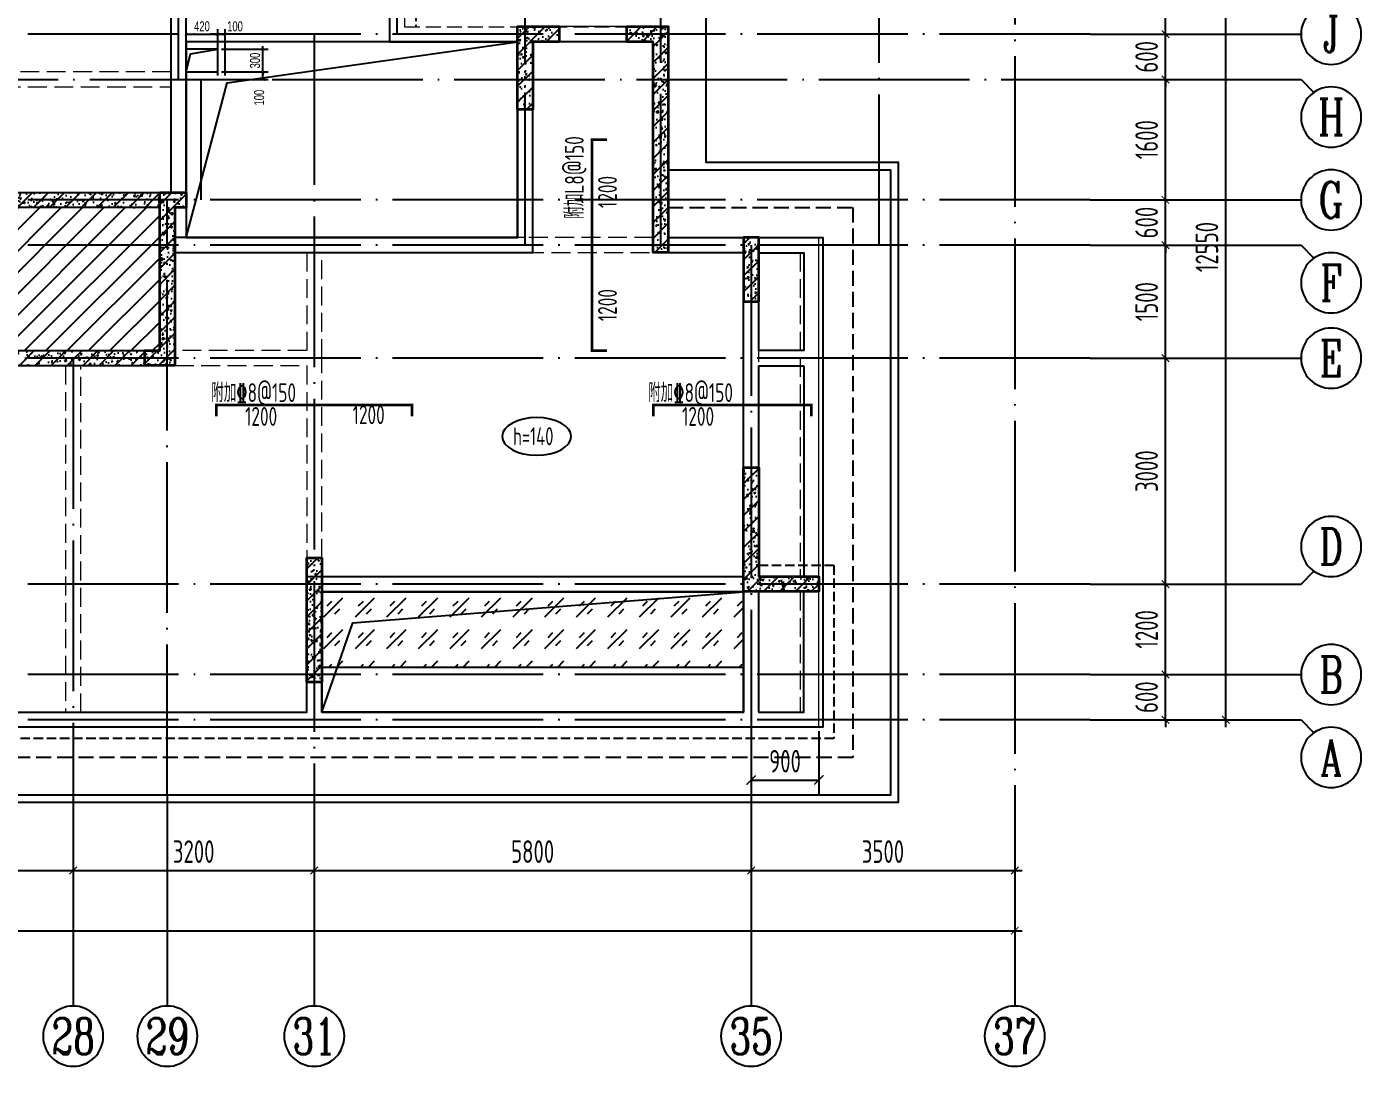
# Model space of a CAD drawing. Extents: x -1058961 to 23600, y -449123 to 2751847.
# Drawn here: x -296164 to -278447, y -398065 to -384265 of the extents above; entities that cross this region are included whole.
import ezdxf
from ezdxf.enums import TextEntityAlignment as Align

# ---------------------------------------------------------------- set-up
doc = ezdxf.new("R2010")
doc.units = 0
doc.header["$LTSCALE"] = 1000
for name, pattern in [('#P_--_20B1_001_t3$0$DASH', [0.35, 0.25, -0.1]), ('__DASH', [0.35, 0.25, -0.1]), ('DASH', [0.35, 0.25, -0.1]), ('DOTE', [2.42, 2, -0.2, 0.02, -0.2])]:
    doc.linetypes.add(name, pattern=pattern)
doc.layers.get('0').update_dxf_attribs({"linetype": 'CONTINUOUS'})
doc.layers.get('DEFPOINTS').update_dxf_attribs({"linetype": 'CONTINUOUS'})
for name, color, linetype in [('A-AXIS', 1, 'CONTINUOUS'), ('A-DOTE', 10, 'DOTE'), ('AXIS_NUM', 7, 'CONTINUOUS'), ('ROOF', 183, 'CONTINUOUS'), ('S-B板填充', 251, 'CONTINUOUS'), ('S-B板标注', 3, 'CONTINUOUS'), ('S-B板边线', 2, 'CONTINUOUS'), ('S-B板配筋', 6, 'CONTINUOUS'), ('S-B板配筋号', 7, 'CONTINUOUS'), ('S-D洞口', 4, 'CONTINUOUS'), ('S-D洞口标注', 3, 'CONTINUOUS'), ('S-J基础底板标注', 3, 'CONTINUOUS'), ('S-L主梁线', 4, 'DASH'), ('S-Q墙填充', 252, 'CONTINUOUS'), ('S-Q墙实线', 6, 'CONTINUOUS'), ('S-Q墙标注', 3, 'CONTINUOUS'), ('S-Y一般标注', 3, 'CONTINUOUS'), ('看线', 251, 'CONTINUOUS')]:
    doc.layers.add(name, color=color, linetype=linetype)
doc.layers.add('平面-看线', color=45, linetype='CONTINUOUS', lineweight=15)
doc.styles.add('TSSD_Axis', font='complex.shx', dxfattribs={"width": 0.7, "bigfont": 'hztxt.shx'})
doc.styles.add('TSSD_DIMENSION', font='Tssdeng.shx', dxfattribs={"width": 0.7, "bigfont": 'tssdchn.shx'})
doc.styles.add('TSSD_REIN', font='tssdeng.shx', dxfattribs={"width": 0.7, "height": 300, "bigfont": 'tssdchn.shx'})
doc.styles.add('结构文字', font='zstxt.shx', dxfattribs={"width": 0.7, "bigfont": 'zshz.shx'})
doc.dimstyles.new('STRUCK', dxfattribs={"dimtxt": 400, "dimasz": 121, "dimexe": 200, "dimexo": 150, "dimgap": 115, "dimtad": 1, "dimdec": 0, "dimdsep": 46, "dimtxsty": '结构文字', "dimblk": 'ARCHTICK', "dimcen": 400, "dimclrd": 3, "dimclre": 3, "dimclrt": 7, "dimadec": 0, "dimazin": 0, "dimtfac": 1, "dimtdec": 0, "dimtix": 1, "dimtmove": 2, "dimatfit": 3, "dimldrblk": '_DIMX', "dimfxl": 0, "dimtolj": 1, "dimtzin": 0, "dimarcsym": 0})
doc.dimstyles.new('STRUCK30', dxfattribs={"dimscale": 0.33333, "dimtxt": 400, "dimasz": 121, "dimexe": 200, "dimexo": 150, "dimgap": 115, "dimtad": 1, "dimdec": 0, "dimdsep": 46, "dimtxsty": '结构文字', "dimblk": 'ARCHTICK', "dimcen": 400, "dimclrd": 3, "dimclre": 3, "dimclrt": 7, "dimadec": 0, "dimazin": 0, "dimtfac": 1, "dimtdec": 0, "dimtix": 1, "dimtmove": 2, "dimatfit": 3, "dimldrblk": '_DIMX', "dimfxl": 0, "dimtolj": 1, "dimtzin": 0, "dimarcsym": 0})
doc.dimstyles.new('TSSD_100_100', dxfattribs={"dimtxt": 300, "dimasz": 100, "dimexe": 100, "dimexo": 250, "dimgap": 100, "dimtad": 1, "dimdec": 0, "dimzin": 0, "dimdsep": 46, "dimtxsty": 'TSSD_DIMENSION', "dimblk": 'ARCHTICK', "dimcen": 0, "dimdle": 100, "dimclrt": 7, "dimadec": 0, "dimazin": 0, "dimtfac": 1, "dimtdec": 0, "dimtix": 1, "dimtmove": 2, "dimatfit": 3, "dimldrblk": 'ARCHTICK', "dimfxl": 0, "dimtolj": 1, "dimtzin": 0, "dimarcsym": 0})
pattern_1 = [(50, (221408.63, 60814.94), (215.17805, -18.82564), [22.5, -247.5]), (355, (221408.63, 60814.94), (-41.6254, 225.65764), [18, -198]), (100.4514, (221426.56, 60813.37), (173.5528, 206.83186), [19.12206, -210.34263]), (46.1842, (221408.63, 60874.94), (320.1723, -49.6557), [33.75, -371.25]), (96.6356, (221435.3, 60870.8), (280.3988, 292.23536), [28.6831, -315.5139]), (351.1842, (221408.63, 60874.94), (280.3986, 292.2356), [27, -297]), (21, (221438.63, 60859.94), (179.07212, -120.78567), [22.5, -247.5]), (326, (221438.63, 60859.94), (72.9946, 217.545), [18, -198]), (71.4514, (221453.55, 60849.87), (252.0668, 96.75915), [19.12206, -210.34263]), (37.5, (221408.63, 60814.94), (3.647957, 99.868156), [0, -195.6, 0, -201, 0, -198.75]), (7.5, (221408.63, 60814.94), (78.92086, 118.32351), [0, -114.6, 0, -191.1, 0, -75.75]), (327.5, (221341.73, 60814.94), (160.14673, -6.76646), [0, -75, 0, -234, 0, -310.5]), (317.5, (221311.73, 60814.94), (174.95585, 30.0315), [0, -97.5, 0, -155.4, 0, -220.5]), (45, (221408.63, 60814.94), (-106.06602, 106.06602), [])]
pattern_2 = [(50, (79242.38, 113232.59), (215.17805, -18.82564), [22.5, -247.5]), (355, (79242.38, 113232.6), (-41.6254, 225.65764), [18, -198]), (100.4514, (79260.31, 113231.02), (173.5528, 206.83186), [19.12206, -210.3426]), (46.1842, (79242.38, 113292.6), (320.1723, -49.6557), [33.75, -371.25]), (96.6356, (79269.06, 113288.45), (280.3988, 292.2354), [28.683, -315.5139]), (351.1842, (79242.38, 113292.6), (280.3986, 292.2356), [27, -297]), (21, (79272.38, 113277.59), (179.0721, -120.78567), [22.5, -247.5]), (326, (79272.38, 113277.6), (72.9946, 217.545), [18, -198]), (71.4514, (79287.3, 113267.52), (252.0668, 96.75915), [19.12206, -210.3426]), (37.5, (79242.38, 113232.59), (3.64796, 99.86816), [0, -195.6, 0, -201, 0, -198.75]), (7.5, (79242.38, 113232.59), (78.92086, 118.32351), [0, -114.6, 0, -191.1, 0, -75.75]), (327.5, (79175.48, 113232.59), (160.14673, -6.76646), [0, -75, 0, -234, 0, -310.5]), (317.5, (79145.48, 113232.59), (174.95585, 30.0315), [0, -97.5, 0, -155.4, 0, -220.5]), (45, (79242.38, 113232.59), (-106.066, 106.066), [])]

# ---------------------------------------------------------------- blocks, each defined once
blk = doc.blocks.new('_ArchTick')
at = {"color": 0, "linetype": 'ByBlock', "const_width": 0.15}
blk.add_lwpolyline([(-0.5, -0.5), (0.5, 0.5)], dxfattribs=at)
blk = doc.blocks.new('*D1104')
at = {"layer": 'DEFPOINTS', "color": 0}
for p in [(42100, 3600), (45300, 3600), (45300, 2600)]:
    blk.add_point(p, dxfattribs=at)
at = {"layer": 'S-Y一般标注', "color": 0, "lineweight": -2}
for p, q in [((42100, 3350), (42100, 2500)), ((45300, 3350), (45300, 2500)), ((42000, 2600), (45400, 2600))]:
    blk.add_line(p, q, dxfattribs=at)
at = {"layer": 'S-Y一般标注', "color": 0, "lineweight": -2, "xscale": 100, "yscale": 100, "zscale": 100, "rotation": 180}
blk.add_blockref('_ArchTick', (42100, 2600), dxfattribs=at)
at = {"layer": 'S-Y一般标注', "color": 0, "lineweight": -2, "xscale": 100, "yscale": 100, "zscale": 100}
blk.add_blockref('_ArchTick', (45300, 2600), dxfattribs=at)
at = {"layer": 'S-Y一般标注', "color": 7, "insert": (43700, 2850), "char_height": 300, "attachment_point": 5, "style": 'TSSD_DIMENSION'}
blk.add_mtext('\\A1;3200', dxfattribs=at)
blk = doc.blocks.new('ts_axno')
at = {"color": 0, "linetype": 'ByBlock', "lineweight": -2}
blk.add_circle((0, 0), 0.5, dxfattribs=at)
at = {"color": 0, "linetype": 'ByBlock', "lineweight": -2, "style": 'TSSD_Axis', "width": 0.7}
blk.add_attdef('A', text='', height=0.6, dxfattribs=at).set_placement((0, 0), align=Align.MIDDLE_CENTER)
blk = doc.blocks.new('*D1105')
at = {"layer": 'DEFPOINTS', "color": 0}
for p in [(45300, 3600), (51100, 3600), (51100, 2600)]:
    blk.add_point(p, dxfattribs=at)
at = {"layer": 'S-Y一般标注', "color": 0, "lineweight": -2}
for p, q in [((45300, 3350), (45300, 2500)), ((51100, 3350), (51100, 2500)), ((45200, 2600), (51200, 2600))]:
    blk.add_line(p, q, dxfattribs=at)
at = {"layer": 'S-Y一般标注', "color": 0, "lineweight": -2, "xscale": 100, "yscale": 100, "zscale": 100, "rotation": 180}
blk.add_blockref('_ArchTick', (45300, 2600), dxfattribs=at)
at = {"layer": 'S-Y一般标注', "color": 0, "lineweight": -2, "xscale": 100, "yscale": 100, "zscale": 100}
blk.add_blockref('_ArchTick', (51100, 2600), dxfattribs=at)
at = {"layer": 'S-Y一般标注', "color": 7, "insert": (48200, 2850), "char_height": 300, "attachment_point": 5, "style": 'TSSD_DIMENSION'}
blk.add_mtext('\\A1;5800', dxfattribs=at)
blk = doc.blocks.new('*D1106')
at = {"layer": 'DEFPOINTS', "color": 0}
for p in [(51100, 3600), (54600, 3600), (54600, 2600)]:
    blk.add_point(p, dxfattribs=at)
at = {"layer": 'S-Y一般标注', "color": 0, "lineweight": -2}
for p, q in [((51100, 3350), (51100, 2500)), ((54600, 3350), (54600, 2500)), ((51000, 2600), (54700, 2600))]:
    blk.add_line(p, q, dxfattribs=at)
at = {"layer": 'S-Y一般标注', "color": 0, "lineweight": -2, "xscale": 100, "yscale": 100, "zscale": 100, "rotation": 180}
blk.add_blockref('_ArchTick', (51100, 2600), dxfattribs=at)
at = {"layer": 'S-Y一般标注', "color": 0, "lineweight": -2, "xscale": 100, "yscale": 100, "zscale": 100}
blk.add_blockref('_ArchTick', (54600, 2600), dxfattribs=at)
at = {"layer": 'S-Y一般标注', "color": 7, "insert": (52850, 2850), "char_height": 300, "attachment_point": 5, "style": 'TSSD_DIMENSION'}
blk.add_mtext('\\A1;3500', dxfattribs=at)
blk = doc.blocks.new('*D1107')
at = {"layer": 'DEFPOINTS', "color": 0}
for p in [(4600, 3600), (54600, 3600), (54600, 1800)]:
    blk.add_point(p, dxfattribs=at)
at = {"layer": 'S-Y一般标注', "color": 0, "lineweight": -2}
for p, q in [((4600, 3350), (4600, 1700)), ((54600, 3350), (54600, 1700)), ((4500, 1800), (54700, 1800))]:
    blk.add_line(p, q, dxfattribs=at)
at = {"layer": 'S-Y一般标注', "color": 0, "lineweight": -2, "xscale": 100, "yscale": 100, "zscale": 100, "rotation": 180}
blk.add_blockref('_ArchTick', (4600, 1800), dxfattribs=at)
at = {"layer": 'S-Y一般标注', "color": 0, "lineweight": -2, "xscale": 100, "yscale": 100, "zscale": 100}
blk.add_blockref('_ArchTick', (54600, 1800), dxfattribs=at)
at = {"layer": 'S-Y一般标注', "color": 7, "insert": (29600, 2050), "char_height": 300, "attachment_point": 5, "style": 'TSSD_DIMENSION'}
blk.add_mtext('\\A1;50000', dxfattribs=at)
blk = doc.blocks.new('*D1111')
at = {"layer": 'DEFPOINTS', "color": 0}
for p in [(38900, 3600), (42100, 3600), (42100, 2600)]:
    blk.add_point(p, dxfattribs=at)
at = {"layer": 'S-Y一般标注', "color": 0, "lineweight": -2}
for p, q in [((38900, 3350), (38900, 2500)), ((42100, 3350), (42100, 2500)), ((38800, 2600), (42200, 2600))]:
    blk.add_line(p, q, dxfattribs=at)
at = {"layer": 'S-Y一般标注', "color": 0, "lineweight": -2, "xscale": 100, "yscale": 100, "zscale": 100, "rotation": 180}
blk.add_blockref('_ArchTick', (38900, 2600), dxfattribs=at)
at = {"layer": 'S-Y一般标注', "color": 0, "lineweight": -2, "xscale": 100, "yscale": 100, "zscale": 100}
blk.add_blockref('_ArchTick', (42100, 2600), dxfattribs=at)
at = {"layer": 'S-Y一般标注', "color": 7, "insert": (40500, 2850), "char_height": 300, "attachment_point": 5, "style": 'TSSD_DIMENSION'}
blk.add_mtext('\\A1;3200', dxfattribs=at)
blk = doc.blocks.new('*D1112')
at = {"layer": 'DEFPOINTS', "color": 0}
for p in [(55600, 5200), (56600, 5200), (55600, 4600)]:
    blk.add_point(p, dxfattribs=at)
at = {"layer": 'S-Y一般标注', "color": 0, "lineweight": -2}
for p, q in [((55850, 5200), (56700, 5200)), ((56600, 5200), (56600, 5300)), ((56600, 4600), (56600, 5200)), ((55850, 4600), (56700, 4600)), ((56600, 4600), (56600, 4500))]:
    blk.add_line(p, q, dxfattribs=at)
at = {"layer": 'S-Y一般标注', "color": 0, "lineweight": -2, "xscale": 100, "yscale": 100, "zscale": 100}
for p, rotation in [((56600, 5200), 270), ((56600, 4600), 90)]:
    blk.add_blockref('_ArchTick', p, dxfattribs=dict(at, rotation=rotation))
at = {"layer": 'S-Y一般标注', "color": 7, "insert": (56350, 4900), "char_height": 300, "attachment_point": 5, "rotation": 90, "style": 'TSSD_DIMENSION'}
blk.add_mtext('\\A1;600', dxfattribs=at)
blk = doc.blocks.new('*D1113')
at = {"layer": 'DEFPOINTS', "color": 0}
for p in [(55600, 10900), (56600, 10900), (55600, 9400)]:
    blk.add_point(p, dxfattribs=at)
at = {"layer": 'S-Y一般标注', "color": 0, "lineweight": -2}
for p, q in [((56600, 9300), (56600, 11000)), ((55850, 10900), (56700, 10900)), ((55850, 9400), (56700, 9400))]:
    blk.add_line(p, q, dxfattribs=at)
at = {"layer": 'S-Y一般标注', "color": 0, "lineweight": -2, "xscale": 100, "yscale": 100, "zscale": 100}
for p, rotation in [((56600, 10900), 90), ((56600, 9400), 270)]:
    blk.add_blockref('_ArchTick', p, dxfattribs=dict(at, rotation=rotation))
at = {"layer": 'S-Y一般标注', "color": 7, "insert": (56350, 10150), "char_height": 300, "attachment_point": 5, "rotation": 90, "style": 'TSSD_DIMENSION'}
blk.add_mtext('\\A1;1500', dxfattribs=at)
blk = doc.blocks.new('*D1114')
at = {"layer": 'DEFPOINTS', "color": 0}
for p in [(55600, 11500), (56600, 11500), (55600, 10900)]:
    blk.add_point(p, dxfattribs=at)
at = {"layer": 'S-Y一般标注', "color": 0, "lineweight": -2}
for p, q in [((56600, 11500), (56600, 11600)), ((55850, 11500), (56700, 11500)), ((56600, 10900), (56600, 11500)), ((55850, 10900), (56700, 10900)), ((56600, 10900), (56600, 10800))]:
    blk.add_line(p, q, dxfattribs=at)
at = {"layer": 'S-Y一般标注', "color": 0, "lineweight": -2, "xscale": 100, "yscale": 100, "zscale": 100}
for p, rotation in [((56600, 11500), 270), ((56600, 10900), 90)]:
    blk.add_blockref('_ArchTick', p, dxfattribs=dict(at, rotation=rotation))
at = {"layer": 'S-Y一般标注', "color": 7, "insert": (56350, 11200), "char_height": 300, "attachment_point": 5, "rotation": 90, "style": 'TSSD_DIMENSION'}
blk.add_mtext('\\A1;600', dxfattribs=at)
blk = doc.blocks.new('*D1115')
at = {"layer": 'DEFPOINTS', "color": 0}
for p in [(55600, 13100), (56600, 13100), (55600, 11500)]:
    blk.add_point(p, dxfattribs=at)
at = {"layer": 'S-Y一般标注', "color": 0, "lineweight": -2}
for p, q in [((56600, 11400), (56600, 13200)), ((55850, 13100), (56700, 13100)), ((55850, 11500), (56700, 11500))]:
    blk.add_line(p, q, dxfattribs=at)
at = {"layer": 'S-Y一般标注', "color": 0, "lineweight": -2, "xscale": 100, "yscale": 100, "zscale": 100}
for p, rotation in [((56600, 13100), 90), ((56600, 11500), 270)]:
    blk.add_blockref('_ArchTick', p, dxfattribs=dict(at, rotation=rotation))
at = {"layer": 'S-Y一般标注', "color": 7, "insert": (56350, 12300), "char_height": 300, "attachment_point": 5, "rotation": 90, "style": 'TSSD_DIMENSION'}
blk.add_mtext('\\A1;1600', dxfattribs=at)
blk = doc.blocks.new('*D1116')
at = {"layer": 'DEFPOINTS', "color": 0}
for p in [(55600, 13700), (56600, 13700), (55600, 13100)]:
    blk.add_point(p, dxfattribs=at)
at = {"layer": 'S-Y一般标注', "color": 0, "lineweight": -2}
for p, q in [((55850, 13700), (56700, 13700)), ((56600, 13700), (56600, 13800)), ((56600, 13100), (56600, 13700)), ((55850, 13100), (56700, 13100)), ((56600, 13100), (56600, 13000))]:
    blk.add_line(p, q, dxfattribs=at)
at = {"layer": 'S-Y一般标注', "color": 0, "lineweight": -2, "xscale": 100, "yscale": 100, "zscale": 100}
for p, rotation in [((56600, 13700), 270), ((56600, 13100), 90)]:
    blk.add_blockref('_ArchTick', p, dxfattribs=dict(at, rotation=rotation))
at = {"layer": 'S-Y一般标注', "color": 7, "insert": (56350, 13400), "char_height": 300, "attachment_point": 5, "rotation": 90, "style": 'TSSD_DIMENSION'}
blk.add_mtext('\\A1;600', dxfattribs=at)
blk = doc.blocks.new('*D1117')
at = {"layer": 'DEFPOINTS', "color": 0}
for p in [(55600, 14700), (56600, 14700), (55600, 13700)]:
    blk.add_point(p, dxfattribs=at)
at = {"layer": 'S-Y一般标注', "color": 0, "lineweight": -2}
for p, q in [((56600, 13600), (56600, 14800)), ((55850, 14700), (56700, 14700)), ((55850, 13700), (56700, 13700))]:
    blk.add_line(p, q, dxfattribs=at)
at = {"layer": 'S-Y一般标注', "color": 0, "lineweight": -2, "xscale": 100, "yscale": 100, "zscale": 100}
for p, rotation in [((56600, 14700), 90), ((56600, 13700), 270)]:
    blk.add_blockref('_ArchTick', p, dxfattribs=dict(at, rotation=rotation))
at = {"layer": 'S-Y一般标注', "color": 7, "insert": (56350, 14200), "char_height": 300, "attachment_point": 5, "rotation": 90, "style": 'TSSD_DIMENSION'}
blk.add_mtext('\\A1;1000', dxfattribs=at)
blk = doc.blocks.new('*D1118')
at = {"layer": 'DEFPOINTS', "color": 0}
for p in [(55600, 17150), (57400, 17150), (55600, 4600)]:
    blk.add_point(p, dxfattribs=at)
at = {"layer": 'S-Y一般标注', "color": 0, "lineweight": -2}
for p, q in [((57400, 4500), (57400, 17250)), ((55850, 17150), (57500, 17150)), ((55850, 4600), (57500, 4600))]:
    blk.add_line(p, q, dxfattribs=at)
at = {"layer": 'S-Y一般标注', "color": 0, "lineweight": -2, "xscale": 100, "yscale": 100, "zscale": 100}
for p, rotation in [((57400, 17150), 90), ((57400, 4600), 270)]:
    blk.add_blockref('_ArchTick', p, dxfattribs=dict(at, rotation=rotation))
at = {"layer": 'S-Y一般标注', "color": 7, "insert": (57150, 10875), "char_height": 300, "attachment_point": 5, "rotation": 90, "style": 'TSSD_DIMENSION'}
blk.add_mtext('\\A1;12550', dxfattribs=at)
blk = doc.blocks.new('*D1120')
at = {"layer": 'DEFPOINTS', "color": 0}
for p in [(55600, 6400), (56600, 6400), (55600, 5200)]:
    blk.add_point(p, dxfattribs=at)
at = {"layer": 'S-Y一般标注', "color": 0, "lineweight": -2}
for p, q in [((55850, 6400), (56700, 6400)), ((56600, 5100), (56600, 6500)), ((55850, 5200), (56700, 5200))]:
    blk.add_line(p, q, dxfattribs=at)
at = {"layer": 'S-Y一般标注', "color": 0, "lineweight": -2, "xscale": 100, "yscale": 100, "zscale": 100}
for p, rotation in [((56600, 6400), 90), ((56600, 5200), 270)]:
    blk.add_blockref('_ArchTick', p, dxfattribs=dict(at, rotation=rotation))
at = {"layer": 'S-Y一般标注', "color": 7, "insert": (56350, 5800), "char_height": 300, "attachment_point": 5, "rotation": 90, "style": 'TSSD_DIMENSION'}
blk.add_mtext('\\A1;1200', dxfattribs=at)
blk = doc.blocks.new('*D1121')
at = {"layer": 'DEFPOINTS', "color": 0}
for p in [(55600, 9400), (56600, 9400), (55600, 6400)]:
    blk.add_point(p, dxfattribs=at)
at = {"layer": 'S-Y一般标注', "color": 0, "lineweight": -2}
for p, q in [((55850, 9400), (56700, 9400)), ((56600, 6300), (56600, 9500)), ((55850, 6400), (56700, 6400))]:
    blk.add_line(p, q, dxfattribs=at)
at = {"layer": 'S-Y一般标注', "color": 0, "lineweight": -2, "xscale": 100, "yscale": 100, "zscale": 100}
for p, rotation in [((56600, 9400), 90), ((56600, 6400), 270)]:
    blk.add_blockref('_ArchTick', p, dxfattribs=dict(at, rotation=rotation))
at = {"layer": 'S-Y一般标注', "color": 7, "insert": (56350, 7900), "char_height": 300, "attachment_point": 5, "rotation": 90, "style": 'TSSD_DIMENSION'}
blk.add_mtext('\\A1;3000', dxfattribs=at)
blk = doc.blocks.new('20210731.05472099')
at = {"layer": 'ROOF', "ltscale": 0.8}
for points in [[(25700, 3000), (25700, 8000), (27550, 8000), (27550, 10800), (31050, 10800), (31050, 12600), (33150, 12600), (33150, 14250), (38750, 14250), (38750, 12600), (40850, 12600), (40850, 10800), (44350, 10800), (44350, 8500), (45050, 8500)], [(38050, 12100), (38050, 13550), (33850, 13550), (33850, 12100), (34650, 12100), (34650, 9500), (32650, 9500), (32650, 10100), (28250, 10100), (28250, 7300), (26400, 7300), (26400, 3000), (32850, 3000), (32850, 1200), (39050, 1200), (39050, 3000), (44850, 3000), (44850, 7300), (43650, 7300), (43650, 10100), (42050, 10100), (42050, 7300), (37300, 7300)], [(37250, 8100), (37250, 12100), (38050, 12100)], [(37300, 7900), (37450, 7900), (37450, 11900), (40150, 11900), (40150, 10100), (41850, 10100), (41850, 7500), (37300, 7500)], [(45050, 8500), (46900, 8500), (46900, 4000), (46900, 4000), (46900, 0), (25000, 0), (25000, 1200), (23450, 1200)], [(43850, 8400), (46800, 8400), (46800, 100), (25100, 100), (25100, 1300), (23450, 1300)], [(43850, 8400), (43850, 7500), (45050, 7500)], [(45050, 7500), (45900, 7500), (45900, 1000), (45050, 1000)], [(45050, 7300), (45650, 7300), (45650, 6000), (45050, 6000)], [(45050, 7300), (45050, 6000)], [(45650, 5800), (45650, 3000), (45050, 3000)], [(45050, 5800), (45650, 5800)], [(45050, 5800), (45050, 3000)], [(45050, 1000), (26000, 1000), (26000, 3000), (25700, 3000)], [(45050, 1200), (45650, 1200), (45650, 2800), (45050, 2800)], [(45050, 2800), (45050, 1200)]]:
    blk.add_lwpolyline(points, dxfattribs=at)
at = {"layer": 'ROOF', "linetype": '__DASH', "ltscale": 0.8}
blk.add_lwpolyline([(43850, 7900), (46300, 7900), (46300, 600), (25600, 600), (25600, 1800), (23450, 1800)], dxfattribs=at)
at = {"layer": 'ROOF', "ltscale": 0.8}
blk.add_lwpolyline([(39250, 1200), (39250, 2800), (44850, 2800), (44850, 1200)], close=True, dxfattribs=at)
at = {"layer": '平面-看线', "linetype": 'DASH', "ltscale": 0.8}
blk.add_lwpolyline([(26000, 3000), (26200, 3000), (26200, 7500), (28050, 7500), (28050, 10300), (31550, 10300), (31550, 12100), (33650, 12100), (33650, 13750), (38250, 13750), (38250, 12100), (40350, 12100), (40350, 10300), (43850, 10300), (43850, 8400)], dxfattribs=at)
at = {"layer": '看线', "color": 202, "linetype": '#P_--_20B1_001_t3$0$DASH', "ltscale": 0.5}
for points in [[(31400, 10300), (31400, 12250), (33500, 12250), (33500, 13900), (38400, 13900), (38400, 12250), (40500, 12250), (40500, 10300)], [(45050, 3150), (46050, 3150), (46050, 850), (25850, 850), (25850, 2050), (23450, 2050)]]:
    blk.add_lwpolyline(points, dxfattribs=at)
blk = doc.blocks.new('20210804.00390298')
at = {"layer": 'S-Q墙填充'}
h = blk.add_hatch(dxfattribs=at)
h.set_pattern_fill('ARMORED', color=252, scale=30, style=0)
h.set_pattern_definition(pattern_1)
h.paths.add_polyline_path([(76842, 63749), (79142, 63749), (79142, 63549), (76842, 63549)])
h = blk.add_hatch(dxfattribs=at)
h.set_pattern_fill('ARMORED', color=252, scale=30, style=0)
h.set_pattern_definition(pattern_1)
h.paths.add_polyline_path([(77042, 61649), (78942, 61649), (78942, 61449), (77042, 61449)])
at = {"layer": 'S-B板边线'}
for points in [[(76842, 63749), (79142, 63749), (79142, 63549), (76842, 63549)], [(77042, 61649), (78942, 61649), (78942, 61449), (77042, 61449)]]:
    blk.add_lwpolyline(points, close=True, dxfattribs=at)
blk = doc.blocks.new('20210807.15294921')
at = {"layer": 'S-Q墙填充'}
h = blk.add_hatch(dxfattribs=at)
h.set_pattern_fill('ARMORED', color=252, scale=30, style=0)
h.set_pattern_definition(pattern_2)
h.paths.add_polyline_path([(101916, 65940), (101916, 65040), (101716, 65040), (101716, 66140), (102266, 66140), (102266, 65940)])
h = blk.add_hatch(dxfattribs=at)
h.set_pattern_fill('ARMORED', color=252, scale=30, style=0)
h.set_pattern_definition(pattern_2)
h.paths.add_polyline_path([(103516, 65940), (103166, 65940), (103166, 66140), (103716, 66140), (103716, 63140), (103516, 63140)])
h = blk.add_hatch(dxfattribs=at)
h.set_pattern_fill('ARMORED', color=252, scale=30, style=0)
h.set_pattern_definition(pattern_2)
h.paths.add_polyline_path([(96966, 63940), (97316, 63940), (97316, 63740), (97166, 63740), (97166, 63240), (97166, 62790), (97166, 61640), (96766, 61640), (96766, 61840), (96966, 61840), (96966, 62790), (96966, 63240)])
h = blk.add_hatch(dxfattribs=at)
h.set_pattern_fill('ARMORED', color=252, scale=30, style=0)
h.set_pattern_definition(pattern_2)
h.paths.add_polyline_path([(104916, 62490), (104916, 63340), (104716, 63340), (104716, 62490)])
h = blk.add_hatch(dxfattribs=at)
h.set_pattern_fill('ARMORED', color=252, scale=30, style=0)
h.set_pattern_definition(pattern_2)
h.paths.add_polyline_path([(104916, 58840), (105716, 58840), (105716, 58640), (104716, 58640), (104716, 60290), (104916, 60290)])
h = blk.add_hatch(dxfattribs=at)
h.set_pattern_fill('ARMORED', color=252, scale=30, style=0)
h.set_pattern_definition(pattern_2)
edge = h.paths.add_edge_path()
edge.add_line((99116, 58740), (99116, 57440))
edge.add_line((99116, 57440), (98916, 57440))
edge.add_line((98916, 57440), (98916, 58740))
edge.add_line((98916, 58740), (98916, 59090))
edge.add_line((98916, 59090), (99116, 59090))
edge.add_line((99116, 59090), (99116, 58740))
at = {"layer": 'S-D洞口', "color": 5}
blk.add_lwpolyline([(97316, 63340), (101716, 63340), (101716, 65940), (97316, 65940), (97316, 63340), (97860, 65395), (101716, 65940)], dxfattribs=at)
at = {"layer": 'S-L主梁线', "linetype": '__DASH', "lineweight": 18}
for p, q in [((97116, 66540), (97116, 66040)), ((97116, 66040), (97116, 65540)), ((97316, 65440), (97316, 65940)), ((97316, 65940), (100116, 65940)), ((100116, 65940), (101716, 65940)), ((102266, 65940), (103166, 65940)), ((97116, 65540), (94516, 65540)), ((97316, 63940), (97316, 65440)), ((94516, 65340), (97116, 65340)), ((97116, 65340), (97116, 63940)), ((101716, 65040), (101716, 63340)), ((101916, 63340), (101916, 65040)), ((96966, 63940), (94666, 63940)), ((94666, 63740), (96966, 63740)), ((99016, 63340), (97166, 63340)), ((101816, 63340), (99016, 63340)), ((103516, 63340), (101816, 63340)), ((97166, 63140), (98916, 63140)), ((98916, 63140), (98916, 61840)), ((99116, 63140), (101816, 63140)), ((99116, 61740), (99116, 63140)), ((101816, 63140), (103516, 63140)), ((103716, 63140), (104716, 63140)), ((104916, 63140), (105466, 63140)), ((105466, 63140), (105466, 58840)), ((104716, 62490), (104716, 60290)), ((104916, 60290), (104916, 62490)), ((95816, 61840), (94866, 61840)), ((96766, 61840), (95816, 61840)), ((98916, 61840), (97166, 61840)), ((99116, 59090), (99116, 61740)), ((94866, 61640), (95816, 61640)), ((95716, 61640), (95716, 57040)), ((95816, 61640), (96766, 61640)), ((95916, 57040), (95916, 61640)), ((97166, 61640), (98916, 61640)), ((98916, 61640), (98916, 59090)), ((104716, 58840), (99116, 58840)), ((99116, 58640), (104716, 58640)), ((104716, 58640), (104716, 57040)), ((104916, 57040), (104916, 58640)), ((105466, 58640), (105466, 57040)), ((98916, 57440), (98916, 57040)), ((99116, 57040), (99116, 57440)), ((95716, 57040), (92716, 57040)), ((98916, 57040), (95916, 57040)), ((104716, 57040), (99116, 57040)), ((105466, 57040), (104916, 57040))]:
    blk.add_line(p, q, dxfattribs=at)
at = {"layer": 'S-L主梁线', "linetype": 'ByBlock', "lineweight": 18}
for p, q in [((103166, 66140), (102266, 66140)), ((104716, 63340), (103716, 63340)), ((105716, 63340), (104916, 63340)), ((105716, 58840), (105716, 63340)), ((105716, 56840), (105716, 58640)), ((92616, 56840), (95816, 56840)), ((95816, 56840), (99016, 56840)), ((99016, 56840), (104816, 56840)), ((104816, 56840), (105716, 56840))]:
    blk.add_line(p, q, dxfattribs=at)
at = {"layer": 'S-Q墙实线', "lineweight": 35}
for points in [[(101916, 65940), (101916, 65040), (101716, 65040), (101716, 66140), (102266, 66140), (102266, 65940)], [(103516, 65940), (103166, 65940), (103166, 66140), (103716, 66140), (103716, 63140), (103516, 63140)], [(96966, 63940), (97316, 63940), (97316, 63740), (97166, 63740), (97166, 63240), (97166, 62790), (97166, 61640), (96766, 61640), (96766, 61840), (96966, 61840), (96966, 62790), (96966, 63240)], [(104916, 62490), (104916, 63340), (104716, 63340), (104716, 62490)], [(104916, 58840), (105716, 58840), (105716, 58640), (104716, 58640), (104716, 60290), (104916, 60290)]]:
    blk.add_lwpolyline(points, close=True, dxfattribs=at)
for points in [[(98916, 58740), (98916, 59090), (99116, 59090), (99116, 58740)], [(99116, 58740), (99116, 57440), (98916, 57440), (98916, 58740)]]:
    blk.add_lwpolyline(points, dxfattribs=at)
blk = doc.blocks.new('*D2880')
at = {"layer": 'DEFPOINTS', "color": 0}
for p in [(-293627, -384565), (-293027, -384565), (-293627, -384865)]:
    blk.add_point(p, dxfattribs=at)
at = {"layer": 'S-D洞口标注', "color": 3, "lineweight": -2}
for p, q in [((-293577, -384565), (-292960, -384565)), ((-293027, -384565), (-293027, -384525)), ((-293027, -384865), (-293027, -384565)), ((-293577, -384865), (-292960, -384865)), ((-293027, -384865), (-293027, -384905))]:
    blk.add_line(p, q, dxfattribs=at)
at = {"layer": 'S-D洞口标注', "color": 3, "lineweight": -2, "xscale": 40.33293, "yscale": 40.33293, "zscale": 40.33293}
for p, rotation in [((-293027, -384565), 270), ((-293027, -384865), 90)]:
    blk.add_blockref('_ArchTick', p, dxfattribs=dict(at, rotation=rotation))
at = {"layer": 'S-D洞口标注', "color": 7, "insert": (-293132, -384715), "char_height": 133.3, "attachment_point": 5, "rotation": 90, "style": '结构文字'}
blk.add_mtext('\\A1;300', dxfattribs=at)
blk = doc.blocks.new('_DIMX')
blk.add_line((-150, 0), (150, 0))
at = {"const_width": 50}
blk.add_lwpolyline([(-70, -70), (70, 70)], dxfattribs=at)
blk = doc.blocks.new('*D2881')
at = {"layer": 'DEFPOINTS', "color": 0}
for p in [(-293627, -384366), (-294047, -384966), (-293627, -384965)]:
    blk.add_point(p, dxfattribs=at)
at = {"layer": 'S-D洞口标注', "color": 3, "lineweight": -2}
for p, q in [((-294047, -384916), (-294047, -384299)), ((-294047, -384366), (-293627, -384366)), ((-293627, -384915), (-293627, -384299))]:
    blk.add_line(p, q, dxfattribs=at)
at = {"layer": 'S-D洞口标注', "color": 3, "lineweight": -2, "xscale": 40.33293, "yscale": 40.33293, "zscale": 40.33293, "rotation": 180}
blk.add_blockref('_ArchTick', (-294047, -384366), dxfattribs=at)
at = {"layer": 'S-D洞口标注', "color": 3, "lineweight": -2, "xscale": 40.33293, "yscale": 40.33293, "zscale": 40.33293}
blk.add_blockref('_ArchTick', (-293627, -384366), dxfattribs=at)
at = {"layer": 'S-D洞口标注', "color": 7, "insert": (-293837, -384261), "char_height": 133.3, "attachment_point": 5, "style": '结构文字'}
blk.add_mtext('\\A1;420', dxfattribs=at)
blk = doc.blocks.new('*D2882')
at = {"layer": 'DEFPOINTS', "color": 0}
for p in [(-293527, -384366), (-293627, -384965), (-293527, -384965)]:
    blk.add_point(p, dxfattribs=at)
at = {"layer": 'S-D洞口标注', "color": 3, "lineweight": -2}
for p, q in [((-293627, -384915), (-293627, -384299)), ((-293627, -384366), (-293527, -384366)), ((-293527, -384915), (-293527, -384299))]:
    blk.add_line(p, q, dxfattribs=at)
at = {"layer": 'S-D洞口标注', "color": 3, "lineweight": -2, "xscale": 40.33293, "yscale": 40.33293, "zscale": 40.33293, "rotation": 180}
blk.add_blockref('_ArchTick', (-293627, -384366), dxfattribs=at)
at = {"layer": 'S-D洞口标注', "color": 3, "lineweight": -2, "xscale": 40.33293, "yscale": 40.33293, "zscale": 40.33293}
blk.add_blockref('_ArchTick', (-293527, -384366), dxfattribs=at)
at = {"layer": 'S-D洞口标注', "color": 7, "insert": (-293398, -384261), "char_height": 133.3, "attachment_point": 5, "style": '结构文字'}
blk.add_mtext('\\A1;100', dxfattribs=at)
blk = doc.blocks.new('*D2883')
at = {"layer": 'DEFPOINTS', "color": 0}
for p in [(-293627, -384865), (-293627, -384965), (-293027, -384865)]:
    blk.add_point(p, dxfattribs=at)
at = {"layer": 'S-D洞口标注', "color": 3, "lineweight": -2}
for p, q in [((-293577, -384865), (-292960, -384865)), ((-293577, -384965), (-292960, -384965)), ((-293027, -384965), (-293027, -384865))]:
    blk.add_line(p, q, dxfattribs=at)
at = {"layer": 'S-D洞口标注', "color": 3, "lineweight": -2, "xscale": 40.33293, "yscale": 40.33293, "zscale": 40.33293}
for p, rotation in [((-293027, -384865), 90), ((-293027, -384965), 270)]:
    blk.add_blockref('_ArchTick', p, dxfattribs=dict(at, rotation=rotation))
at = {"layer": 'S-D洞口标注', "color": 7, "insert": (-293077, -385207), "char_height": 133.3, "attachment_point": 5, "rotation": 90, "style": '结构文字'}
blk.add_mtext('\\A1;100', dxfattribs=at)
blk = doc.blocks.new('*D2868')
at = {"layer": 'DEFPOINTS', "color": 0}
for p in [(-286547, -393465), (-285647, -393465), (-285647, -394265)]:
    blk.add_point(p, dxfattribs=at)
at = {"layer": 'S-Q墙标注', "color": 3, "lineweight": -2}
for p, q in [((-286547, -393615), (-286547, -394465)), ((-285647, -393615), (-285647, -394465)), ((-286547, -394265), (-285647, -394265))]:
    blk.add_line(p, q, dxfattribs=at)
at = {"layer": 'S-Q墙标注', "color": 3, "lineweight": -2, "xscale": 121, "yscale": 121, "zscale": 121, "rotation": 180}
blk.add_blockref('_ArchTick', (-286547, -394265), dxfattribs=at)
at = {"layer": 'S-Q墙标注', "color": 3, "lineweight": -2, "xscale": 121, "yscale": 121, "zscale": 121}
blk.add_blockref('_ArchTick', (-285647, -394265), dxfattribs=at)
at = {"layer": 'S-Q墙标注', "color": 7, "insert": (-286097, -394015), "char_height": 300, "attachment_point": 5, "style": 'TSSD_REIN'}
blk.add_mtext('\\A1;900', dxfattribs=at)
blk = doc.blocks.new('20210726.16395156')
at = {"layer": 'A-AXIS'}
for p, q in [((55600, 13700), (58400, 13700)), ((55600, 13100.3), (58400, 13100.3)), ((58400, 13100.3), (58571.6, 12928.7)), ((55600, 11500), (58400, 11500)), ((55600, 10900), (58400, 10900)), ((58400, 10900), (58571.6, 10728.4)), ((55600, 9400), (58400, 9400)), ((58400, 6400), (58571.6, 6571.7)), ((55600, 6400), (58400, 6400)), ((55600, 5200), (58400, 5200)), ((55600, 4600), (58400, 4600)), ((58400, 4600), (58571.6, 4428.4)), ((42100, 3600), (42100, 800)), ((43350, 3600.3), (43350, 800.3)), ((45300, 3600), (45300, 800)), ((51100, 3600), (51100, 800)), ((54600, 3600), (54600, 800))]:
    blk.add_line(p, q, dxfattribs=at)
at = {"layer": 'A-DOTE'}
for p, q in [((43500, 13100.3), (43500, 18249.9)), ((46400, 13700), (46400, 18249.9)), ((48100, 10900), (48100, 18249.9)), ((49900, 10900), (49900, 18249.9)), ((52800, 10900), (52800, 18249.9)), ((54600, 18249.9), (54600, 3600)), ((55600, 13700), (3600, 13700)), ((45299.8, 13700), (45300, 3600)), ((3600, 13100.3), (55600, 13100.3)), ((43800, 11500), (43800, 13100)), ((55600, 11500), (3600, 11500)), ((43350, 3600.2), (43350, 11500)), ((55600, 10900), (3600, 10900)), ((51100, 10900), (51100, 3600)), ((55600, 9400), (3600, 9400)), ((42100, 9400), (42100, 3600)), ((55600, 6400), (3600, 6400)), ((55600, 5200), (3600, 5200)), ((55600, 4600), (3600, 4600))]:
    blk.add_line(p, q, dxfattribs=at)
at = {"layer": 'A-AXIS'}
ref = blk.add_blockref('ts_axno', (58800, 13700), dxfattribs=dict(at, xscale=-800, yscale=800, zscale=800))
ref.add_attrib('G', 'J', dxfattribs={"layer": 'AXIS_NUM', "height": 480, "style": 'TSSD_Axis', "width": 0.7}).set_placement((58800, 13700), align=Align.MIDDLE_CENTER)
ref = blk.add_blockref('ts_axno', (58800, 12600.3), dxfattribs=dict(at, xscale=-800, yscale=800, zscale=800))
ref.add_attrib('C', 'H', dxfattribs={"layer": 'AXIS_NUM', "height": 480, "style": 'TSSD_Axis', "width": 0.7}).set_placement((58800, 12600.3), align=Align.MIDDLE_CENTER)
ref = blk.add_blockref('ts_axno', (58800, 11500), dxfattribs=dict(at, xscale=-800, yscale=800, zscale=800))
ref.add_attrib('D', 'G', dxfattribs={"layer": 'AXIS_NUM', "height": 480, "style": 'TSSD_Axis', "width": 0.7}).set_placement((58800, 11500), align=Align.MIDDLE_CENTER)
ref = blk.add_blockref('ts_axno', (58800, 10400), dxfattribs=dict(at, xscale=-800, yscale=800, zscale=800))
ref.add_attrib('C', 'F', dxfattribs={"layer": 'AXIS_NUM', "height": 480, "style": 'TSSD_Axis', "width": 0.7}).set_placement((58800, 10400), align=Align.MIDDLE_CENTER)
ref = blk.add_blockref('ts_axno', (58800, 9400), dxfattribs=dict(at, xscale=-800, yscale=800, zscale=800))
ref.add_attrib('B', 'E', dxfattribs={"layer": 'AXIS_NUM', "height": 480, "style": 'TSSD_Axis', "width": 0.7}).set_placement((58800, 9400), align=Align.MIDDLE_CENTER)
ref = blk.add_blockref('ts_axno', (58800, 6900), dxfattribs=dict(at, xscale=-800, yscale=800, zscale=800, rotation=180))
ref.add_attrib('C', 'D', dxfattribs={"layer": 'AXIS_NUM', "height": 480, "style": 'TSSD_Axis', "width": 0.7}).set_placement((58800, 6900), align=Align.MIDDLE_CENTER)
ref = blk.add_blockref('ts_axno', (58800, 5200), dxfattribs=dict(at, xscale=-800, yscale=800, zscale=800))
ref.add_attrib('A', 'B', dxfattribs={"layer": 'AXIS_NUM', "height": 480, "style": 'TSSD_Axis', "width": 0.7}).set_placement((58800, 5200), align=Align.MIDDLE_CENTER)
ref = blk.add_blockref('ts_axno', (58800, 4100), dxfattribs=dict(at, xscale=-800, yscale=800, zscale=800))
ref.add_attrib('F', 'A', dxfattribs={"layer": 'AXIS_NUM', "height": 480, "style": 'TSSD_Axis', "width": 0.7}).set_placement((58800, 4100), align=Align.MIDDLE_CENTER)
ref = blk.add_blockref('ts_axno', (42100, 400), dxfattribs=dict(at, xscale=-800, yscale=800, zscale=800, rotation=180))
ref.add_attrib('19', '28', dxfattribs={"layer": 'AXIS_NUM', "height": 480, "style": 'TSSD_Axis', "width": 0.7}).set_placement((42100, 400), align=Align.MIDDLE_CENTER)
ref = blk.add_blockref('ts_axno', (43350, 400.3), dxfattribs=dict(at, xscale=-800, yscale=800, zscale=800, rotation=180))
ref.add_attrib('5', '29', dxfattribs={"layer": 'AXIS_NUM', "height": 480, "style": 'TSSD_Axis', "width": 0.7}).set_placement((43350, 400.3), align=Align.MIDDLE_CENTER)
ref = blk.add_blockref('ts_axno', (45300, 400), dxfattribs=dict(at, xscale=-800, yscale=800, zscale=800, rotation=180))
ref.add_attrib('19', '31', dxfattribs={"layer": 'AXIS_NUM', "height": 480, "style": 'TSSD_Axis', "width": 0.7}).set_placement((45300, 400), align=Align.MIDDLE_CENTER)
ref = blk.add_blockref('ts_axno', (51100, 400), dxfattribs=dict(at, xscale=-800, yscale=800, zscale=800, rotation=180))
ref.add_attrib('22', '35', dxfattribs={"layer": 'AXIS_NUM', "height": 480, "style": 'TSSD_Axis', "width": 0.7}).set_placement((51100, 400), align=Align.MIDDLE_CENTER)
ref = blk.add_blockref('ts_axno', (54600, 400), dxfattribs=dict(at, xscale=-800, yscale=800, zscale=800, rotation=180))
ref.add_attrib('23', '37', dxfattribs={"layer": 'AXIS_NUM', "height": 480, "style": 'TSSD_Axis', "width": 0.7}).set_placement((54600, 400), align=Align.MIDDLE_CENTER)
at = {"layer": 'S-Y一般标注'}
for base, p1, p2, picture, middle in [((57400, 17150), (55600, 4600), (55600, 17150), '*D1118', (57150, 10875)), ((56600, 14700), (55600, 13700), (55600, 14700), '*D1117', (56350, 14200)), ((56600, 13700), (55600, 13100.3), (55600, 13700), '*D1116', (56350, 13400.2)), ((56600, 13100.3), (55600, 11500), (55600, 13100.3), '*D1115', (56350, 12300.2)), ((56600, 11500), (55600, 10900), (55600, 11500), '*D1114', (56350, 11200)), ((56600, 10900), (55600, 9400), (55600, 10900), '*D1113', (56350, 10150)), ((56600, 9400), (55600, 6400), (55600, 9400), '*D1121', (56350, 7900)), ((56600, 6400), (55600, 5200), (55600, 6400), '*D1120', (56350, 5800)), ((56600, 5200), (55600, 4600), (55600, 5200), '*D1112', (56350, 4900))]:
    dim = blk.add_linear_dim(base=base, p1=p1, p2=p2, angle=90, dimstyle='TSSD_100_100', dxfattribs=at)
    dim.commit()
    dim.dimension.update_dxf_attribs({"geometry": picture, "text_midpoint": middle})
for base, p1, p2, picture, middle in [((54600, 1800), (4600, 3600), (54600, 3600), '*D1107', (29600, 2050)), ((42100, 2600.1), (38900, 3600.1), (42100, 3600.1), '*D1111', (40500, 2850.1)), ((45300, 2600.1), (42100, 3600.1), (45300, 3600.1), '*D1104', (43700, 2850.1)), ((51100, 2600), (45300, 3600), (51100, 3600), '*D1105', (48200, 2850)), ((54600, 2600), (51100, 3600), (54600, 3600), '*D1106', (52850, 2850))]:
    dim = blk.add_linear_dim(base=base, p1=p1, p2=p2, dimstyle='TSSD_100_100', dxfattribs=at)
    dim.commit()
    dim.dimension.update_dxf_attribs({"geometry": picture, "text_midpoint": middle})

msp = doc.modelspace()

# ---------------------------------------------------------------- hatches: boundary and pattern name
at = {"layer": 'S-B板填充'}
h = msp.add_hatch(dxfattribs=at)
h.set_pattern_fill('METAL', color=252, scale=50, style=0)
h.set_pattern_definition([(45, (-241968.24, -455399.66), (-141.42136, 141.42136), [])])
h.paths.add_polyline_path([(-294396.86, -388565.19), (-296696.86, -388565.19), (-296696.86, -386665.19), (-294396.86, -386665.19)])
h = msp.add_hatch(dxfattribs=at)
h.set_pattern_fill('GLASS', color=252, scale=30, style=0)
h.set_pattern_definition([(45, (-121226.53, -358573.06), (3e-14, 419.1008), [360, -232.698]), (45, (-121078.04, -358530.63), (3e-14, 419.1008), [90, -502.698]), (45, (-121184.1, -358424.57), (3e-14, 419.1008), [90, -502.698])])
h.paths.add_polyline_path([(-292246.88, -391765.21), (-286646.83, -391765.21), (-286646.83, -392765.33), (-292246.88, -392765.33)])

# ---------------------------------------------------------------- linework, layer by layer
at = {"layer": 'S-B板标注', "extrusion": (0, 0, -1)}
msp.add_ellipse((-289393.02, -389703.36), major_axis=(457.33, -0.02), ratio=0.54724159, dxfattribs=at)
at = {"layer": 'S-B板边线'}
msp.add_lwpolyline([(-292246.87, -392765.31), (-286646.86, -392765.31)], dxfattribs=at)
at = {"layer": 'S-B板配筋', "lineweight": 35, "const_width": 35}
for points in [[(-288458.75, -388565.19), (-288658.75, -388565.19), (-288658.75, -385765.19), (-288458.75, -385765.19)], [(-291046.84, -389438.2), (-291046.84, -389288.2), (-293646.84, -389288.2), (-293646.84, -389438.2)], [(-285746.84, -389438.2), (-285746.84, -389288.2), (-287846.73, -389288.2), (-287846.73, -389438.2)]]:
    msp.add_lwpolyline(points, dxfattribs=at)
at = {"layer": 'S-D洞口', "color": 5}
for points in [[(-294046.84, -387065.19), (-289646.85, -387065.19), (-289646.85, -384465.19), (-294046.84, -384465.19), (-294046.84, -387065.19), (-293502.08, -385009.95), (-289646.85, -384465.19)], [(-294046.84, -384864.92), (-293626.84, -384864.92), (-293626.84, -384564.92), (-294046.84, -384564.92), (-294046.84, -384864.92), (-293988.51, -384623.25), (-293626.84, -384564.92)], [(-292246.86, -393365.02), (-286646.85, -393365.02), (-286646.85, -391765.19), (-292246.86, -391765.19), (-292246.86, -393365.02), (-291832.08, -392179.97), (-286646.85, -391765.19)]]:
    msp.add_lwpolyline(points, dxfattribs=at)

# ---------------------------------------------------------------- block references
at = {"layer": 'A-DOTE'}
msp.add_blockref('20210726.16395156', (-337646.84, -398065.24), dxfattribs=at)
at = {"layer": 'ROOF'}
msp.add_blockref('20210731.05472099', (-331496.84, -394565.19), dxfattribs=at)
at = {"layer": 'S-J基础底板标注'}
msp.add_blockref('20210804.00390298', (-373538.44, -450213.93), dxfattribs=at)
at = {"layer": 'S-Q墙填充'}
msp.add_blockref('20210807.15294921', (-391362.49, -450404.74), dxfattribs=at)

# ---------------------------------------------------------------- texts
at = {"layer": 'S-B板标注', "color": 7, "style": 'TSSD_REIN', "width": 0.7}
msp.add_text('h=140', height=240, rotation=359.997282, dxfattribs=at).set_placement((-289708.03, -389821.49))
at = {"layer": 'S-B板配筋号', "style": 'TSSD_REIN', "width": 0.7}
for s, p in [('附加L8@150', (-289018.6, -386266.74)), ('1200', (-288578.75, -386459.09)), ('1200', (-288578.75, -387960.59))]:
    msp.add_text(s, height=250, rotation=449.999992, dxfattribs=at).set_placement(p, align=Align.TOP_CENTER)
at = {"layer": 'S-B板配筋号', "color": 1, "style": 'TSSD_REIN', "width": 0.7}
for p in [(-293713.9, -389247.64), (-287913.78, -389247.64)]:
    msp.add_text('附加%%1328@150', height=250, dxfattribs=at).set_placement(p)
at = {"layer": 'S-B板配筋号', "style": 'TSSD_REIN', "width": 0.7}
for p in [(-293051.31, -389313.52), (-291623.67, -389291.23), (-287251.2, -389313.52)]:
    msp.add_text('1200', height=250, dxfattribs=at).set_placement(p, align=Align.TOP_CENTER)

# ---------------------------------------------------------------- dimensions: what is measured, and where the dimension line sits
at = {"layer": 'S-D洞口标注'}
dim = msp.add_linear_dim(base=(-293626.84, -384365.52), p1=(-294046.84, -384965.52), p2=(-293626.84, -384964.92), dimstyle='STRUCK30', dxfattribs=at)
dim.commit()
dim.dimension.update_dxf_attribs({"geometry": '*D2881', "text_midpoint": (-293836.84, -384260.52)})
dim = msp.add_linear_dim(base=(-293526.85, -384365.52), p1=(-293626.84, -384964.92), p2=(-293526.85, -384964.92), dimstyle='STRUCK30', dxfattribs=at)
dim.commit()
dim.dimension.update_dxf_attribs({"geometry": '*D2882', "text_midpoint": (-293397.96, -384260.52), "dimtype": 160})
dim = msp.add_linear_dim(base=(-293026.84, -384564.92), p1=(-293626.84, -384864.92), p2=(-293626.84, -384564.92), angle=90, dimstyle='STRUCK30', dxfattribs=at)
dim.commit()
dim.dimension.update_dxf_attribs({"geometry": '*D2880', "text_midpoint": (-293131.84, -384714.92)})
dim = msp.add_linear_dim(base=(-293026.84, -384864.92), p1=(-293626.84, -384964.92), p2=(-293626.84, -384864.92), angle=90, dimstyle='STRUCK30', dxfattribs=at)
dim.commit()
dim.dimension.update_dxf_attribs({"geometry": '*D2883', "text_midpoint": (-293076.84, -385206.84), "dimtype": 160})
at = {"layer": 'S-Q墙标注'}
dim = msp.add_linear_dim(base=(-285646.84, -394265.19), p1=(-286546.84, -393465.19), p2=(-285646.84, -393465.19), dimstyle='STRUCK', override={"dimtxt": 300, "dimgap": 100, "dimtxsty": 'TSSD_REIN'}, dxfattribs=at)
dim.commit()
dim.dimension.update_dxf_attribs({"geometry": '*D2868', "text_midpoint": (-286096.84, -394015.19)})

doc.saveas('drawing.dxf')
